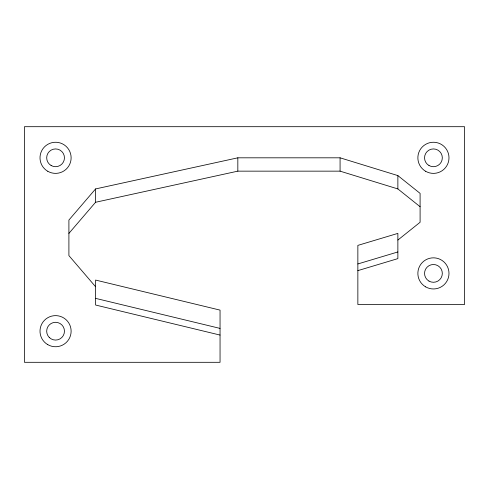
<?xml version="1.0" encoding="UTF-8"?>
<svg xmlns="http://www.w3.org/2000/svg" width="489" height="489" viewBox="0 0 489 489"><rect width="100%" height="100%" fill="white"/><g stroke="black" fill="none" stroke-linecap="round" stroke-linejoin="round"><path stroke-width="0.73" d="M397.869 240.056L420.094 222.275L420.094 193.375L397.869 175.594L340.075 157.813L237.831 157.813L95.575 188.931L68.906 220.05L68.906 255.613L95.575 286.731M68.906 233.387L95.575 202.269L237.831 171.15L340.075 171.15L397.869 188.931L420.094 206.713M357.856 263.956L397.869 251.951M357.856 270.625L397.869 258.62L397.869 233.387L357.856 245.386L357.856 304.513L464.55 304.513L464.55 126.694L24.45 126.694L24.45 362.306L220.05 362.306L220.05 310.112L95.575 280.063L95.575 305.026L220.05 335.069M95.575 298.357L220.05 328.4M397.869 175.594L397.869 188.931M340.075 157.813L340.075 171.15M237.831 157.813L237.831 171.15M95.575 188.931L95.575 202.269M51.125 165.514A8.894 8.894 0 0 0 64.456 157.813A8.894 8.894 0 0 0 51.125 150.117A8.894 8.894 0 0 0 51.125 165.514M428.987 165.514A8.894 8.894 0 0 0 442.325 157.813A8.894 8.894 0 0 0 428.987 150.117A8.894 8.894 0 0 0 428.987 165.514M428.987 281.096A8.894 8.894 0 0 0 442.325 273.394A8.894 8.894 0 0 0 428.987 265.698A8.894 8.894 0 0 0 428.987 281.096M425.65 171.291A15.556 15.556 0 0 0 448.994 157.813A15.556 15.556 0 0 0 425.65 144.341A15.556 15.556 0 0 0 425.65 171.291M47.788 171.291A15.556 15.556 0 0 0 71.125 157.813A15.556 15.556 0 0 0 47.788 144.341A15.556 15.556 0 0 0 47.788 171.291M425.65 286.872A15.556 15.556 0 0 0 448.994 273.394A15.556 15.556 0 0 0 425.65 259.922A15.556 15.556 0 0 0 425.65 286.872M47.788 344.659A15.556 15.556 0 0 0 71.125 331.187A15.556 15.556 0 0 0 47.788 317.709A15.556 15.556 0 0 0 47.788 344.659M49.279 337.471A8.894 8.894 0 0 0 64.157 333.486A8.894 8.894 0 0 0 53.264 322.599A8.894 8.894 0 0 0 49.279 337.471"/></g></svg>
